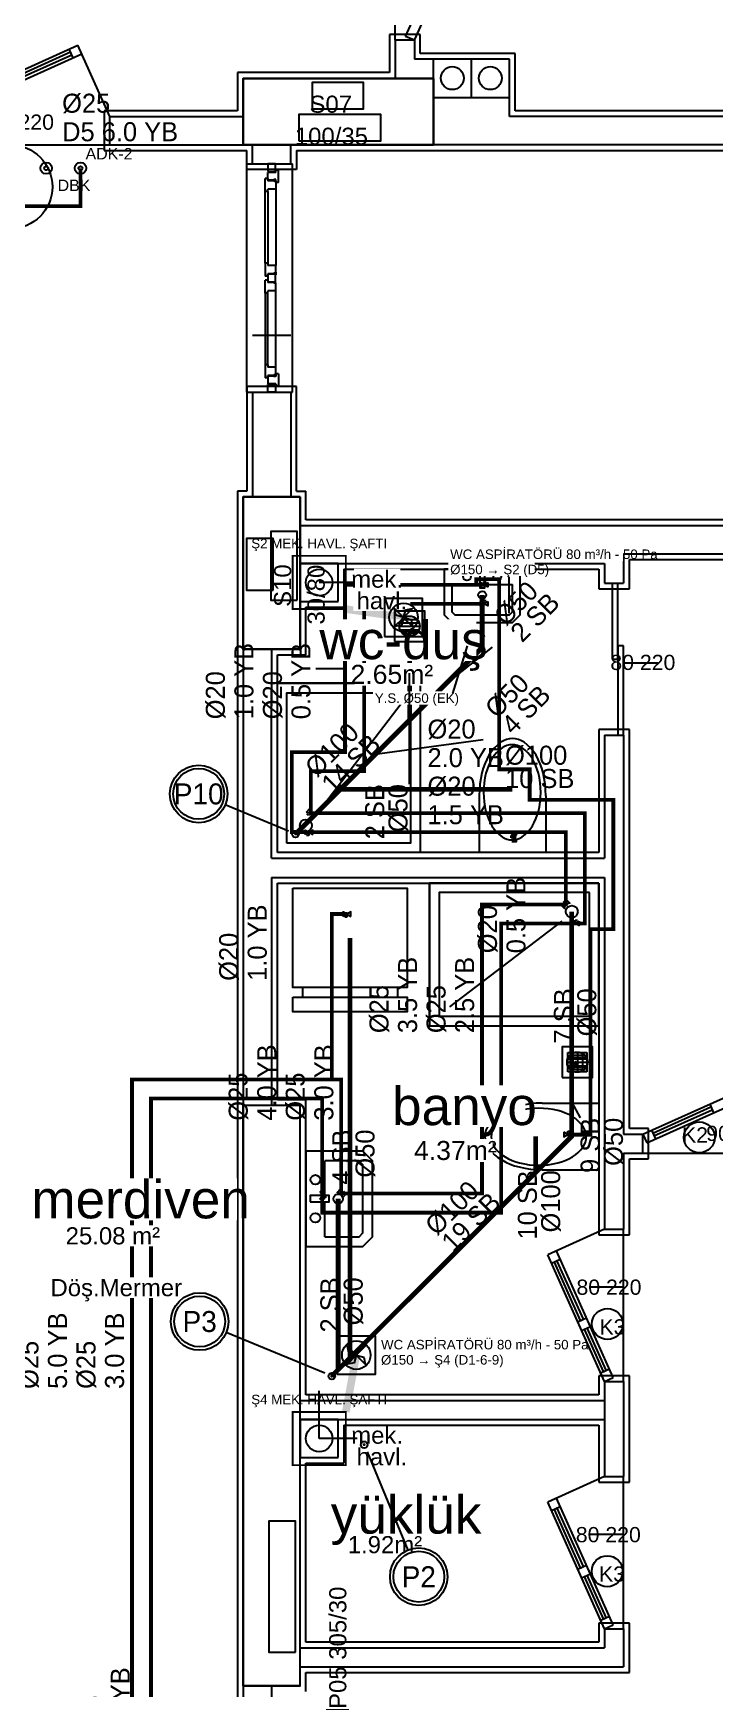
# Model space of a CAD drawing. Header units: centimetres. Extents: x -7420 to 31836, y -2 to 2802.
# Drawn here: x 11220 to 11578, y 1133 to 2003 of the extents above; entities that cross this region are included whole.
import ezdxf
from ezdxf.enums import TextEntityAlignment as Align

# ---------------------------------------------------------------- set-up
doc = ezdxf.new("R2010")
doc.units = ezdxf.units.CM
doc.linetypes.add('BASMA HATTI', pattern=[31, 25, -6])
doc.linetypes.add('PISSU HATTI', pattern=[26, 20, -6])
for name, color, linetype in [('ROTAS-CIHAZ', 135, 'CONTINUOUS'), ('ROTAS-HAVALANDIRMA', 30, 'CONTINUOUS'), ('ROTAS-HAVALANDIRMA-YAZI', 30, 'CONTINUOUS'), ('ROTAS-MIMARI', 8, 'CONTINUOUS'), ('ROTAS-MIMARI-KOLON', 8, 'CONTINUOUS'), ('ROTAS-MIMARI-YAZI', 8, 'CONTINUOUS'), ('ROTAS-PISSU-BORU-TAVANDAN', 6, 'PISSU HATTI'), ('ROTAS-PISSU-KOLONNO', 211, 'CONTINUOUS'), ('ROTAS-SEMBOL-KILAVUZ', 8, 'Continuous'), ('ROTAS-SICAKSU-BORU', 1, 'BASMA HATTI'), ('ROTAS-SOGUKSU-BORU', 5, 'CONTINUOUS'), ('ROTAS-TEFRIS', 15, 'CONTINUOUS'), ('ROTAS-TEMIZSU-CAP', 101, 'CONTINUOUS')]:
    doc.layers.add(name, color=color, linetype=linetype)
doc.styles.add('ROTAS', font='arial.ttf')

# ---------------------------------------------------------------- blocks, each defined once
blk = doc.blocks.new('ROTAS-PIS-SU-CAP-SB')
for tag, p in [('PSCP_001', (0.833, 1.29)), ('PS_001', (0.833, 0.066))]:
    blk.add_attdef(tag, p, '', height=1)
blk = doc.blocks.new('ROTAS-YER-SUZGECI-PLAN')
for p, q in [((-6.7, 0), (6.7, 0)), ((-6.3, 2.3), (6.3, 2.3)), ((-4.9, 4.5), (4.9, 4.5)), ((-6.3, -2.3), (6.3, -2.3)), ((-4.9, -4.5), (4.9, -4.5))]:
    blk.add_line(p, q)
blk.add_lwpolyline([(-10, -10), (10, -10), (10, 10), (-10, 10)], close=True)
blk.add_circle((0, 0), 6.67)
blk = doc.blocks.new('ROTAS-PIS-SU-KOLON')
h = blk.add_hatch(color=256)
h.dxf.hatch_style = 1
h.paths.add_polyline_path([(1.5, 0), (1.5, 0.4), (1.3, 0.8), (1.1, 1.1), (0.8, 1.3), (0.4, 1.5), (0, 1.5), (-0.4, 1.5), (-0.8, 1.3), (-1.1, 1.1), (-1.3, 0.8), (-1.5, 0.4), (-1.5, 0), (-1.5, -0.4), (-1.3, -0.8), (-1.1, -1.1), (-0.8, -1.3), (-0.4, -1.5), (0, -1.5), (0.4, -1.5), (0.8, -1.3), (1.1, -1.1), (1.3, -0.8), (1.5, -0.4)])
blk.add_circle((0, 0), 3.5)
blk = doc.blocks.new('ROTAS-TEMIZ-SU-CAP-MB')
for tag, p in [('SOCP_001', (0.833, 4.917)), ('SO_001', (0.833, 3.417)), ('SCCP_001', (0.833, 1.917)), ('SC_001', (0.833, 0.417))]:
    blk.add_attdef(tag, p, '', height=1)
blk = doc.blocks.new('ROTAS-KURESEL-VANA')
for p, q in [((0, 3.1), (0, 8)), ((0, 8), (5.4, 8))]:
    blk.add_line(p, q)
for points in [[(-9, 5.8), (-9, -5), (0, 0.4)], [(9, 5.8), (9, -5), (0, 0.4)]]:
    blk.add_lwpolyline(points, close=True)
blk.add_circle((0, 0.4), 2.71)
blk.add_attdef('CAP', text='', height=10).set_placement((-1.1, 0), align=Align.CENTER)
blk = doc.blocks.new('ROTAS-ASPIRATOR')
blk.add_lwpolyline([(-10, -10), (10, -10), (10, 10), (-10, 10)], close=True)
for points in [[(0, 0), (-4, 1.17), (-4.71, 4.71), (0, 0)], [(0, 0), (-1.17, -4), (-4.71, -4.71), (0, 0)], [(0, 0), (1.17, 4), (4.71, 4.71), (0, 0)], [(0, 0), (4, -1.17), (4.71, -4.71), (0, 0)]]:
    blk.add_lwpolyline(points)
blk.add_circle((0, 0), 7.5)
blk = doc.blocks.new('ROTAS-KOLON-NO-PIS-SU')
for radius in [27.5, 24.3]:
    blk.add_circle((0, 0), radius)
blk.add_attdef('K', text='', height=20).set_placement((0, 0), align=Align.MIDDLE_CENTER)

msp = doc.modelspace()

# ---------------------------------------------------------------- linework, layer by layer
at = {"layer": 'ROTAS-HAVALANDIRMA', "const_width": 1}
for points in [[(11384.41, 1700.24), (11384.41, 1728.24), (11356.41, 1728.24), (11356.41, 1700.24), (11384.41, 1700.24)], [(11384.41, 1250.24), (11384.41, 1278.24), (11356.41, 1278.24), (11356.41, 1250.24), (11384.41, 1250.24)]]:
    msp.add_lwpolyline(points, close=True, dxfattribs=at)
at = {"layer": 'ROTAS-HAVALANDIRMA', "const_width": 4}
for points in [[(11384.41, 1700.24), (11414.76, 1695.86)], [(11384.41, 1278.24), (11389.91, 1308.1)]]:
    msp.add_lwpolyline(points, dxfattribs=at)
at = {"layer": 'ROTAS-MIMARI'}
for p, q in [((11410.41, 1999.24), (11410.41, 2089.24)), ((11415.85, 2001.29), (11449.5, 2076.17)), ((11420.41, 1999.24), (11454.06, 2074.12)), ((11423.41, 2002.24), (11407.41, 2002.24)), ((11407.41, 2002.24), (11407.41, 1982.24)), ((11423.41, 1992.24), (11423.41, 2002.24)), ((11160.41, 1959.24), (11243.61, 1996.62)), ((11241.1, 1990.01), (11239.05, 1994.57)), ((11260.41, 1959.24), (11243.61, 1996.62)), ((11410.41, 1999.24), (11410.41, 1979.24)), ((11420.41, 1999.24), (11410.41, 1999.24)), ((11420.41, 1999.24), (11415.85, 2001.29)), ((11420.41, 1999.24), (11420.41, 1989.24)), ((11162.46, 1954.68), (11245.66, 1992.06)), ((11204.96, 1977.47), (11239.72, 1993.09)), ((11205.61, 1976.03), (11240.37, 1991.65)), ((11470.41, 1989.24), (11420.41, 1989.24)), ((11473.41, 1992.24), (11423.41, 1992.24)), ((11430.41, 1979.24), (11430.41, 1989.24)), ((11450.41, 1969.24), (11450.41, 1989.24)), ((11470.41, 1959.24), (11470.41, 1989.24)), ((11470.41, 1969.24), (11470.41, 1989.24)), ((11470.41, 1969.24), (11470.41, 1989.24)), ((11473.41, 1962.24), (11473.41, 1992.24)), ((11407.41, 1982.24), (11327.41, 1982.24)), ((11327.41, 1982.24), (11327.41, 1962.24)), ((11430.41, 1969.24), (11470.41, 1969.24)), ((11327.41, 1962.24), (11257.41, 1962.24)), ((11257.41, 1962.24), (11257.41, 1941.24)), ((11260.41, 1959.24), (11330.41, 1959.24)), ((11260.41, 1944.24), (11260.41, 1959.24)), ((11760.41, 1959.24), (11470.41, 1959.24)), ((11757.41, 1962.24), (11473.41, 1962.24)), ((11160.41, 1944.24), (11260.41, 1944.24)), ((11257.41, 1941.24), (11332.41, 1941.24)), ((11260.41, 1944.24), (11330.41, 1944.24)), ((11332.41, 1931.24), (11332.41, 1941.24)), ((11335.41, 1934.24), (11335.41, 1944.24)), ((11355.41, 1934.24), (11355.41, 1944.24)), ((11358.41, 1941.24), (11430.41, 1941.24)), ((11358.41, 1941.24), (11358.41, 1931.24)), ((11760.41, 1944.24), (11430.41, 1944.24)), ((11430.41, 1941.24), (12013.41, 1941.24)), ((11332.41, 1814.24), (11332.41, 1934.24)), ((11332.41, 1934.24), (11335.41, 1934.24)), ((11335.41, 1934.24), (11355.41, 1934.24)), ((11347.41, 1934.24), (11343.41, 1934.24)), ((11343.41, 1934.24), (11343.41, 1930.24)), ((11347.41, 1930.24), (11347.41, 1934.24)), ((11350.41, 1934.24), (11356.41, 1934.24)), ((11356.41, 1814.24), (11356.41, 1934.24)), ((11358.41, 1931.24), (11332.41, 1931.24)), ((11342.01, 1919.82), (11342.01, 1926.62)), ((11343.41, 1926.62), (11342.01, 1926.62)), ((11343.41, 1930.24), (11347.41, 1930.24)), ((11347.61, 1929.72), (11343.41, 1929.72)), ((11343.41, 1925.72), (11343.41, 1929.72)), ((11343.41, 1926.62), (11343.41, 1925.42)), ((11346.61, 1925.72), (11343.41, 1925.72)), ((11346.61, 1925.42), (11343.41, 1925.42)), ((11347.61, 1926.02), (11346.61, 1926.02)), ((11346.61, 1925.72), (11346.61, 1926.02)), ((11346.61, 1925.12), (11346.61, 1925.42)), ((11347.11, 1925.12), (11346.61, 1925.12)), ((11347.61, 1925.42), (11347.11, 1925.42)), ((11347.11, 1925.12), (11347.11, 1925.42)), ((11347.61, 1929.72), (11347.61, 1930.92)), ((11349.01, 1930.92), (11347.61, 1930.92)), ((11347.61, 1924.52), (11347.61, 1926.02)), ((11347.61, 1925.42), (11347.61, 1921.02)), ((11349.01, 1924.52), (11347.61, 1924.52)), ((11349.01, 1924.52), (11349.01, 1930.92)), ((11343.41, 1919.82), (11342.01, 1919.82)), ((11342.01, 1882.14), (11342.01, 1919.82)), ((11343.41, 1919.82), (11343.41, 1921.02)), ((11347.61, 1921.02), (11343.41, 1921.02)), ((11343.41, 1919.82), (11343.41, 1882.14)), ((11347.61, 1921.02), (11347.61, 1880.94)), ((11343.41, 1882.14), (11342.01, 1882.14)), ((11342.01, 1882.14), (11342.01, 1875.34)), ((11343.41, 1882.14), (11343.41, 1880.94)), ((11347.61, 1880.94), (11343.41, 1880.94)), ((11347.61, 1876.54), (11347.61, 1880.94)), ((11343.41, 1875.34), (11342.01, 1875.34)), ((11342.01, 1866.34), (11342.01, 1873.14)), ((11343.41, 1873.14), (11342.01, 1873.14)), ((11343.41, 1875.34), (11343.41, 1876.54)), ((11346.61, 1876.54), (11343.41, 1876.54)), ((11346.61, 1876.24), (11343.41, 1876.24)), ((11347.41, 1876.24), (11343.41, 1876.24)), ((11343.41, 1876.24), (11343.41, 1872.24)), ((11343.41, 1872.24), (11343.41, 1871.94)), ((11343.41, 1872.24), (11347.41, 1872.24)), ((11347.61, 1871.94), (11343.41, 1871.94)), ((11347.11, 1876.84), (11346.61, 1876.84)), ((11346.61, 1876.84), (11346.61, 1876.54)), ((11346.61, 1871.64), (11346.61, 1871.94)), ((11347.11, 1871.64), (11346.61, 1871.64)), ((11347.11, 1876.84), (11347.11, 1876.54)), ((11347.61, 1876.54), (11347.11, 1876.54)), ((11347.61, 1871.94), (11347.11, 1871.94)), ((11347.11, 1871.64), (11347.11, 1871.94)), ((11347.41, 1872.24), (11347.41, 1876.24)), ((11347.61, 1875.94), (11347.41, 1875.94)), ((11347.61, 1877.44), (11347.61, 1875.94)), ((11347.61, 1827.44), (11347.61, 1871.94)), ((11343.41, 1866.34), (11342.01, 1866.34)), ((11342.01, 1866.34), (11342.01, 1828.64)), ((11343.41, 1866.34), (11343.41, 1867.54)), ((11347.61, 1867.54), (11343.41, 1867.54)), ((11343.41, 1828.64), (11343.41, 1866.34)), ((11335.41, 1844.24), (11355.41, 1844.24)), ((11343.41, 1828.64), (11342.01, 1828.64)), ((11342.01, 1828.64), (11342.01, 1821.84)), ((11343.41, 1828.64), (11343.41, 1827.44)), ((11343.41, 1821.84), (11342.01, 1821.84)), ((11347.61, 1827.44), (11343.41, 1827.44)), ((11343.41, 1821.84), (11343.41, 1823.04)), ((11346.61, 1823.04), (11343.41, 1823.04)), ((11343.41, 1822.74), (11343.41, 1818.74)), ((11346.61, 1822.74), (11343.41, 1822.74)), ((11347.11, 1823.34), (11346.61, 1823.34)), ((11346.61, 1823.34), (11346.61, 1823.04)), ((11346.61, 1822.74), (11346.61, 1822.44)), ((11347.61, 1822.44), (11346.61, 1822.44)), ((11347.11, 1823.34), (11347.11, 1823.04)), ((11347.61, 1823.04), (11347.11, 1823.04)), ((11347.61, 1823.04), (11347.61, 1827.44)), ((11349.01, 1823.94), (11347.61, 1823.94)), ((11347.61, 1823.94), (11347.61, 1822.44)), ((11349.01, 1823.94), (11349.01, 1817.54)), ((11332.41, 1817.24), (11332.41, 1762.24)), ((11358.41, 1817.24), (11332.41, 1817.24)), ((11332.41, 1814.24), (11335.41, 1814.24)), ((11335.41, 1814.24), (11335.41, 1759.24)), ((11335.41, 1814.24), (11355.41, 1814.24)), ((11347.61, 1818.74), (11343.41, 1818.74)), ((11343.41, 1814.24), (11343.41, 1818.24)), ((11343.41, 1818.24), (11347.41, 1818.24)), ((11347.41, 1814.24), (11343.41, 1814.24)), ((11347.41, 1818.24), (11347.41, 1814.24)), ((11347.61, 1818.74), (11347.61, 1817.54)), ((11349.01, 1817.54), (11347.61, 1817.54)), ((11350.41, 1814.24), (11356.41, 1814.24)), ((11355.41, 1814.24), (11355.41, 1759.24)), ((11358.41, 1762.24), (11358.41, 1817.24)), ((11332.41, 1762.24), (11327.41, 1762.24)), ((11327.41, 1762.24), (11327.41, 1679.24)), ((11358.41, 1762.24), (11363.41, 1762.24)), ((11363.41, 1747.24), (11363.41, 1762.24)), ((11360.41, 1744.24), (11650.41, 1744.24)), ((11650.41, 1747.24), (11363.41, 1747.24)), ((11360.41, 1724.24), (11520.41, 1724.24)), ((11380.41, 1724.24), (11360.41, 1724.24)), ((11360.41, 1724.24), (11360.41, 1704.24)), ((11380.41, 1704.24), (11380.41, 1724.24)), ((11520.41, 1724.24), (11520.41, 1713.95)), ((11530.41, 1729.24), (11650.41, 1729.24)), ((11530.41, 1729.24), (11530.41, 1713.95)), ((11533.41, 1710.95), (11533.41, 1726.24)), ((11533.41, 1726.24), (11647.41, 1726.24)), ((11383.41, 1721.24), (11517.41, 1721.24)), ((11383.41, 1721.24), (11383.41, 1701.24)), ((11517.41, 1721.24), (11517.41, 1710.95)), ((11390.41, 1714.24), (11370.41, 1714.24)), ((11517.41, 1710.95), (11533.41, 1710.95)), ((11520.41, 1713.95), (11530.41, 1713.95)), ((11524.41, 1713.95), (11524.41, 1673.95)), ((11527.41, 1673.95), (11527.41, 1713.95)), ((11360.41, 1704.24), (11380.41, 1704.24)), ((11363.41, 1676.24), (11363.41, 1701.24)), ((11363.41, 1701.24), (11383.41, 1701.24)), ((11527.41, 1680.92), (11527.41, 1633.95)), ((11530.41, 1680.92), (11527.41, 1680.92)), ((11530.41, 1633.95), (11530.41, 1680.92)), ((11327.41, 1679.24), (11327.41, 1439.24)), ((11330.41, 1679.24), (11330.41, 1439.24)), ((11345.41, 1679.24), (11345.41, 1649.24)), ((11348.41, 1572.24), (11348.41, 1676.24)), ((11348.41, 1676.24), (11363.41, 1676.24)), ((11524.41, 1673.95), (11527.41, 1673.95)), ((11530.41, 1671.94), (11548.52, 1671.94)), ((11345.41, 1569.24), (11345.41, 1658.24)), ((11418.41, 1661.24), (11348.41, 1661.24)), ((11533.41, 1636.95), (11517.41, 1636.95)), ((11517.41, 1636.95), (11517.41, 1572.24)), ((11533.41, 1427.24), (11533.41, 1636.95)), ((11520.41, 1633.95), (11520.41, 1569.24)), ((11520.41, 1633.95), (11530.41, 1633.95)), ((11527.41, 1633.95), (11530.41, 1633.95)), ((11530.41, 1633.95), (11530.41, 1424.24)), ((11454.49, 1602.16), (11454.49, 1572.28)), ((11489.49, 1602.16), (11489.49, 1572.24)), ((11345.41, 1569.24), (11520.41, 1569.24)), ((11517.41, 1572.24), (11348.41, 1572.24)), ((11489.49, 1572.24), (11454.45, 1572.24)), ((11345.41, 1559.24), (11520.41, 1559.24)), ((11345.41, 1559.24), (11345.41, 1439.24)), ((11520.41, 1559.24), (11520.41, 1374.24)), ((11348.41, 1442.24), (11348.41, 1556.24)), ((11348.41, 1556.24), (11517.41, 1556.24)), ((11428.41, 1486.24), (11428.41, 1556.24)), ((11517.41, 1556.24), (11517.41, 1371.24)), ((11501.02, 1457.08), (11501.02, 1467.08)), ((11501.02, 1467.08), (11511.02, 1467.08)), ((11501.02, 1464.61), (11511.02, 1464.61)), ((11503.48, 1467.08), (11503.48, 1457.08)), ((11506.1, 1467.08), (11506.1, 1457.08)), ((11508.72, 1467.08), (11508.72, 1457.08)), ((11511.02, 1467.08), (11511.02, 1457.08)), ((11501.02, 1462.08), (11511.02, 1462.08)), ((11501.02, 1459.55), (11511.02, 1459.55)), ((11511.02, 1457.08), (11501.02, 1457.08)), ((11540.49, 1424.24), (11615.37, 1457.88)), ((11542.53, 1419.68), (11617.42, 1453.32)), ((11327.41, 1439.24), (11327.41, 1414.24)), ((11363.41, 1442.24), (11348.41, 1442.24)), ((11363.41, 1287.24), (11363.41, 1442.24)), ((11487.54, 1440.54), (11517.46, 1440.54)), ((11517.46, 1440.54), (11517.46, 1405.5)), ((11545.71, 1424.8), (11576.31, 1438.55)), ((11546.36, 1423.36), (11576.96, 1437.11)), ((11575.65, 1440.03), (11577.69, 1435.47)), ((11530.41, 1424.24), (11540.49, 1424.24)), ((11543.49, 1427.24), (11533.41, 1427.24)), ((11540.49, 1414.24), (11540.49, 1424.24)), ((11540.49, 1424.24), (11542.53, 1419.68)), ((11543.49, 1411.24), (11543.49, 1427.24)), ((11545.05, 1426.29), (11547.1, 1421.72)), ((11327.41, 1414.24), (11327.41, 1209.24)), ((11530.41, 1414.24), (11530.41, 1374.24)), ((11530.41, 1414.24), (11540.49, 1414.24)), ((11533.41, 1371.24), (11533.41, 1411.24)), ((11533.41, 1411.24), (11543.49, 1411.24)), ((11540.49, 1414.24), (11630.49, 1414.24)), ((11487.54, 1405.54), (11517.42, 1405.54)), ((11520.41, 1374.24), (11490.5, 1360.8)), ((11517.41, 1371.24), (11533.41, 1371.24)), ((11520.41, 1374.24), (11530.41, 1374.24)), ((11530.41, 1294.24), (11530.41, 1374.24)), ((11520.41, 1294.24), (11490.5, 1360.8)), ((11497.11, 1358.29), (11492.55, 1356.24)), ((11524.97, 1296.29), (11495.06, 1362.85)), ((11507.79, 1326.3), (11494.04, 1356.9)), ((11509.23, 1326.95), (11495.48, 1357.55)), ((11512.3, 1343.96), (11530.41, 1343.96)), ((11506.3, 1325.64), (11510.86, 1327.69)), ((11508.35, 1321.08), (11512.91, 1323.13)), ((11519.85, 1299.46), (11509.84, 1321.74)), ((11521.29, 1300.11), (11511.28, 1322.39)), ((11533.41, 1297.24), (11517.41, 1297.24)), ((11517.41, 1297.24), (11517.41, 1287.24)), ((11518.36, 1298.8), (11522.92, 1300.85)), ((11533.41, 1241.24), (11533.41, 1297.24)), ((11370.41, 1264.24), (11370.41, 1289.24)), ((11520.41, 1294.24), (11524.97, 1296.29)), ((11520.41, 1294.24), (11520.41, 1244.24)), ((11520.41, 1294.24), (11530.41, 1294.24)), ((11530.41, 1294.24), (11530.41, 1244.24)), ((11360.41, 1284.24), (11520.41, 1284.24)), ((11517.41, 1287.24), (11363.41, 1287.24)), ((11360.41, 1274.24), (11520.41, 1274.24)), ((11380.41, 1274.24), (11360.41, 1274.24)), ((11360.41, 1274.24), (11360.41, 1254.24)), ((11380.41, 1254.24), (11380.41, 1274.24)), ((11383.41, 1271.24), (11517.41, 1271.24)), ((11383.41, 1271.24), (11383.41, 1251.24)), ((11517.41, 1271.24), (11517.41, 1241.24)), ((11390.41, 1264.24), (11370.41, 1264.24)), ((11360.41, 1254.24), (11380.41, 1254.24)), ((11363.41, 1212.24), (11363.41, 1251.24)), ((11363.41, 1251.24), (11383.41, 1251.24)), ((11520.41, 1244.24), (11490.5, 1230.8)), ((11517.41, 1241.24), (11533.41, 1241.24)), ((11520.41, 1244.24), (11530.41, 1244.24)), ((11530.41, 1164.24), (11530.41, 1244.24)), ((11520.41, 1164.24), (11490.5, 1230.8)), ((11497.11, 1228.29), (11492.55, 1226.24)), ((11524.97, 1166.29), (11495.06, 1232.85)), ((11509.23, 1196.95), (11495.48, 1227.55)), ((11507.79, 1196.3), (11494.04, 1226.9)), ((11363.41, 1157.26), (11363.41, 1212.24)), ((11511.91, 1214.02), (11530.03, 1214.02)), ((11327.41, 1209.24), (11327.41, 1134.24)), ((11506.3, 1195.64), (11510.86, 1197.69)), ((11508.35, 1191.08), (11512.91, 1193.13)), ((11519.85, 1169.46), (11509.84, 1191.74)), ((11521.29, 1170.11), (11511.28, 1192.39)), ((11533.41, 1167.24), (11517.41, 1167.24)), ((11517.41, 1167.24), (11517.41, 1157.24)), ((11518.36, 1168.8), (11522.92, 1170.85)), ((11533.41, 1141.24), (11533.41, 1167.24)), ((11520.41, 1164.24), (11524.97, 1166.29)), ((11520.41, 1164.24), (11520.41, 1154.24)), ((11520.41, 1164.24), (11530.41, 1164.24)), ((11530.41, 1164.24), (11530.41, 1144.24)), ((11360.41, 1154.26), (11520.41, 1154.26)), ((11517.41, 1157.26), (11363.41, 1157.26)), ((11360.41, 1144.26), (11530.41, 1144.26)), ((11363.41, 1141.26), (11533.41, 1141.26)), ((11363.41, 1131.24), (11363.41, 1141.26)), ((11327.41, 1134.24), (11327.41, 1101.24)), ((11330.41, 1134.24), (11330.41, 1104.24)), ((11345.41, 1134.24), (11345.41, 1104.24))]:
    msp.add_line(p, q, dxfattribs=at)
for points in [[(11330.41, 1979.24), (11430.41, 1979.24)], [(11330.41, 1944.24), (11330.41, 1979.24)], [(11430.41, 1979.24), (11430.41, 1944.24)], [(11430.41, 1944.24), (11330.41, 1944.24)], [(11330.41, 1679.24), (11330.41, 1759.24)], [(11330.41, 1759.24), (11360.41, 1759.24)], [(11360.41, 1759.24), (11360.41, 1679.24)], [(11476.06, 1721.24), (11436.06, 1721.24), (11436.06, 1697.24), (11440.06, 1693.24), (11472.06, 1693.24), (11476.06, 1697.24), (11476.06, 1721.24)], [(11454.82, 1719.41), (11454.82, 1711.41), (11457.5, 1711.41), (11457.5, 1719.41), (11454.82, 1719.41)], [(11440.06, 1713.24), (11440.06, 1698.89), (11441.72, 1697.24), (11470.4, 1697.24), (11472.06, 1698.89), (11472.06, 1713.24)], [(11440.06, 1713.24), (11454.82, 1713.24)], [(11457.5, 1713.24), (11472.06, 1713.24)], [(11360.41, 1679.24), (11330.41, 1679.24)], [(11348.41, 1572.24), (11348.41, 1661.24), (11423.41, 1661.24), (11423.41, 1572.24), (11348.41, 1572.24)], [(11353.41, 1577.24), (11353.41, 1656.24), (11418.41, 1656.24), (11418.41, 1577.24), (11353.41, 1577.24)], [(11413.41, 1650.5), (11368.41, 1591.5)], [(11465.86, 1630.21), (11464.03, 1628.76), (11462.37, 1627.13), (11460.9, 1625.33), (11459.61, 1623.38)], [(11471.99, 1632.16), (11470.36, 1632.04), (11468.77, 1631.66), (11467.27, 1631.05), (11465.86, 1630.21)], [(11471.82, 1628.92), (11470.42, 1628.82), (11469.06, 1628.5), (11467.76, 1627.99), (11466.54, 1627.28)], [(11477.1, 1627.28), (11475.89, 1627.99), (11474.59, 1628.5), (11473.23, 1628.82), (11471.82, 1628.92)], [(11478.11, 1630.21), (11476.71, 1631.05), (11475.2, 1631.66), (11473.62, 1632.04), (11471.99, 1632.16)], [(11484.36, 1623.38), (11483.08, 1625.33), (11481.6, 1627.13), (11479.94, 1628.76), (11478.11, 1630.21)], [(11459.61, 1623.38), (11458.44, 1621.19), (11457.43, 1618.92), (11456.59, 1616.59), (11455.92, 1614.2)], [(11461.22, 1621.6), (11460.21, 1619.78), (11459.35, 1617.89), (11458.63, 1615.94), (11458.05, 1613.94)], [(11466.54, 1627.28), (11464.99, 1626.08), (11463.58, 1624.72), (11462.31, 1623.23), (11461.22, 1621.6)], [(11482.43, 1621.6), (11481.33, 1623.23), (11480.07, 1624.72), (11478.66, 1626.08), (11477.1, 1627.28)], [(11485.6, 1613.94), (11485.02, 1615.94), (11484.3, 1617.89), (11483.43, 1619.78), (11482.43, 1621.6)], [(11488.05, 1614.2), (11487.38, 1616.59), (11486.54, 1618.92), (11485.53, 1621.19), (11484.36, 1623.38)], [(11455.92, 1614.2), (11455.3, 1611.23), (11454.85, 1608.23), (11454.58, 1605.2), (11454.49, 1602.16)], [(11458.05, 1613.94), (11457.51, 1611.47), (11457.13, 1608.97), (11456.9, 1606.45), (11456.82, 1603.92)], [(11486.82, 1603.92), (11486.75, 1606.45), (11486.52, 1608.97), (11486.13, 1611.47), (11485.6, 1613.94)], [(11489.49, 1602.16), (11489.4, 1605.2), (11489.13, 1608.23), (11488.68, 1611.23), (11488.05, 1614.2)], [(11456.82, 1603.92), (11456.9, 1601.39), (11457.13, 1598.88), (11457.51, 1596.38), (11458.05, 1593.91)], [(11485.6, 1593.91), (11486.13, 1596.38), (11486.52, 1598.88), (11486.75, 1601.39), (11486.82, 1603.92)], [(11458.05, 1593.91), (11458.63, 1591.91), (11459.35, 1589.96), (11460.21, 1588.07), (11461.22, 1586.24)], [(11482.43, 1586.24), (11483.43, 1588.07), (11484.3, 1589.96), (11485.02, 1591.91), (11485.6, 1593.91)], [(11461.22, 1586.24), (11462.31, 1584.62), (11463.58, 1583.12), (11464.99, 1581.77), (11466.54, 1580.57)], [(11477.1, 1580.57), (11478.66, 1581.77), (11480.07, 1583.12), (11481.33, 1584.62), (11482.43, 1586.24)], [(11466.54, 1580.57), (11467.76, 1579.86), (11469.06, 1579.34), (11470.42, 1579.03), (11471.82, 1578.92)], [(11471.82, 1578.92), (11473.23, 1579.03), (11474.59, 1579.34), (11475.89, 1579.86), (11477.1, 1580.57)], [(11356.57, 1553.61), (11416.57, 1553.61), (11416.57, 1501.26), (11356.57, 1501.26), (11356.57, 1553.61)], [(11517.41, 1556.24), (11428.41, 1556.24), (11428.41, 1481.24), (11517.41, 1481.24), (11517.41, 1556.24)], [(11512.41, 1551.24), (11433.41, 1551.24), (11433.41, 1486.24), (11512.41, 1486.24), (11512.41, 1551.24)], [(11439.15, 1491.24), (11498.15, 1536.24)], [(11361.57, 1501.26), (11361.57, 1496.26)], [(11411.57, 1501.26), (11411.57, 1496.26)], [(11356.57, 1496.26), (11416.57, 1496.26), (11416.57, 1488.61), (11356.57, 1488.61), (11356.57, 1496.26)], [(11360.41, 1439.24), (11330.41, 1439.24)], [(11330.41, 1134.24), (11330.41, 1439.24)], [(11360.41, 1134.24), (11360.41, 1439.24)], [(11475.5, 1439.11), (11473.11, 1438.44), (11470.78, 1437.6), (11468.51, 1436.59), (11466.32, 1435.42)], [(11475.76, 1436.65), (11473.76, 1436.08), (11471.81, 1435.35), (11469.92, 1434.49), (11468.1, 1433.48)], [(11487.54, 1440.54), (11484.5, 1440.45), (11481.47, 1440.18), (11478.47, 1439.74), (11475.5, 1439.11)], [(11485.78, 1437.88), (11483.25, 1437.8), (11480.73, 1437.57), (11478.23, 1437.19), (11475.76, 1436.65)], [(11495.79, 1436.65), (11493.32, 1437.19), (11490.82, 1437.57), (11488.31, 1437.8), (11485.78, 1437.88)], [(11503.46, 1433.48), (11501.63, 1434.49), (11499.74, 1435.35), (11497.79, 1436.08), (11495.79, 1436.65)], [(11459.49, 1429.17), (11458.65, 1427.77), (11458.04, 1426.26), (11457.66, 1424.68), (11457.54, 1423.04)], [(11466.32, 1435.42), (11464.37, 1434.14), (11462.57, 1432.66), (11460.94, 1431), (11459.49, 1429.17)], [(11462.42, 1428.16), (11461.71, 1426.94), (11461.2, 1425.64), (11460.88, 1424.28), (11460.78, 1422.88)], [(11468.1, 1433.48), (11466.47, 1432.39), (11464.98, 1431.13), (11463.62, 1429.71), (11462.42, 1428.16)], [(11509.13, 1428.16), (11507.93, 1429.71), (11506.58, 1431.13), (11505.08, 1432.39), (11503.46, 1433.48)], [(11510.78, 1422.88), (11510.67, 1424.28), (11510.36, 1425.64), (11509.84, 1426.94), (11509.13, 1428.16)], [(11457.54, 1423.04), (11457.66, 1421.41), (11458.04, 1419.83), (11458.65, 1418.32), (11459.49, 1416.92)], [(11460.78, 1422.88), (11460.88, 1421.48), (11461.2, 1420.11), (11461.71, 1418.81), (11462.42, 1417.6)], [(11509.13, 1417.6), (11509.84, 1418.81), (11510.36, 1420.11), (11510.67, 1421.48), (11510.78, 1422.88)], [(11363.41, 1415.25), (11363.41, 1365.25), (11393.41, 1365.25), (11398.41, 1370.25), (11398.41, 1410.25), (11393.41, 1415.25), (11363.41, 1415.25)], [(11373.41, 1370.25), (11391.34, 1370.25), (11393.41, 1372.32), (11393.41, 1408.18), (11391.34, 1410.25), (11373.41, 1410.25)], [(11373.41, 1392.05), (11373.41, 1410.25)], [(11459.49, 1416.92), (11460.94, 1415.09), (11462.57, 1413.43), (11464.37, 1411.95), (11466.32, 1410.67)], [(11462.42, 1417.6), (11463.62, 1416.04), (11464.98, 1414.63), (11466.47, 1413.37), (11468.1, 1412.27)], [(11466.32, 1410.67), (11468.51, 1409.5), (11470.78, 1408.49), (11473.11, 1407.65), (11475.5, 1406.98)], [(11468.1, 1412.27), (11469.92, 1411.27), (11471.81, 1410.4), (11473.76, 1409.68), (11475.76, 1409.1)], [(11495.79, 1409.1), (11497.79, 1409.68), (11499.74, 1410.4), (11501.63, 1411.27), (11503.46, 1412.27)], [(11503.46, 1412.27), (11505.08, 1413.37), (11506.58, 1414.63), (11507.93, 1416.04), (11509.13, 1417.6)], [(11475.5, 1406.98), (11478.47, 1406.35), (11481.47, 1405.9), (11484.5, 1405.63), (11487.54, 1405.54)], [(11475.76, 1409.1), (11478.23, 1408.57), (11480.73, 1408.19), (11483.25, 1407.95), (11485.78, 1407.88)], [(11485.78, 1407.88), (11488.31, 1407.95), (11490.82, 1408.19), (11493.32, 1408.57), (11495.79, 1409.1)], [(11365.69, 1388.7), (11375.69, 1388.7), (11375.69, 1392.05), (11365.69, 1392.05), (11365.69, 1388.7)], [(11373.41, 1370.25), (11373.41, 1388.7)], [(11360.41, 1134.24), (11330.41, 1134.24)]]:
    msp.add_lwpolyline(points, dxfattribs=at)
for centre, radius in [((11440.35, 1979.35), 6.03), ((11460.35, 1979.35), 6.03), ((11208.15, 1922.24), 22), ((11370.41, 1714.24), 7), ((11448.06, 1717.24), 2.02), ((11464.06, 1717.24), 2.02), ((11456.06, 1707.67), 2.02), ((11363.41, 1586.5), 3.16), ((11503.15, 1541.24), 3.16), ((11570.18, 1422.56), 8.14), ((11368.41, 1400.25), 2.52), ((11380.37, 1390.25), 2.52), ((11368.41, 1380.25), 2.52), ((11521.91, 1324.47), 8.14), ((11370.41, 1264.24), 7), ((11521.8, 1194.48), 8.14)]:
    msp.add_circle(centre, radius, dxfattribs=at)
at = {"layer": 'ROTAS-MIMARI-KOLON'}
for points in [[(11430.41, 1979.24), (11330.41, 1979.24), (11330.41, 1944.24), (11430.41, 1944.24), (11430.41, 1979.24)], [(11366.74, 1963.17), (11393.76, 1963.17), (11393.76, 1977.13), (11366.74, 1977.13), (11366.74, 1963.17)], [(11359.64, 1946.32), (11402.76, 1946.32), (11402.76, 1960.29), (11359.64, 1960.29), (11359.64, 1946.32)], [(11360.41, 1759.24), (11330.41, 1759.24), (11330.41, 1679.24), (11360.41, 1679.24), (11360.41, 1759.24)], [(11358.89, 1704.86), (11358.89, 1740.98), (11344.92, 1740.98), (11344.92, 1704.86), (11358.89, 1704.86)], [(11346.23, 1710.27), (11346.23, 1737.3), (11332.27, 1737.3), (11332.27, 1710.27), (11346.23, 1710.27)], [(11360.41, 1439.24), (11330.41, 1439.24), (11330.41, 1134.24), (11360.41, 1134.24), (11360.41, 1439.24)], [(11357.9, 1151.91), (11357.9, 1220.88), (11343.93, 1220.88), (11343.93, 1151.91), (11357.9, 1151.91)]]:
    msp.add_lwpolyline(points, dxfattribs=at)
at = {"layer": 'ROTAS-PISSU-BORU-TAVANDAN', "const_width": 2.5}
for points in [[(11456.06, 1707.67), (11456.06, 1680.06), (11417.91, 1641.91)], [(11417.91, 1691.24), (11417.91, 1641.91)], [(11417.91, 1641.91), (11381.55, 1605.55)], [(11381.55, 1605.55), (11362.96, 1586.96)], [(11471.99, 1605.54), (11381.54, 1605.54)], [(11362.96, 1586.96), (11358, 1582)], [(11363.41, 1586.5), (11362.96, 1586.96)], [(11503.15, 1541.24), (11503.15, 1459.21)], [(11386.57, 1527.43), (11386.57, 1306.57)], [(11506.02, 1462.08), (11503.15, 1459.21)], [(11503.15, 1459.21), (11503.15, 1423.15), (11484.15, 1404.15)], [(11484.16, 1423.04), (11484.16, 1404.16)], [(11484.15, 1404.15), (11386.57, 1306.57)], [(11380.37, 1390.25), (11380.37, 1300.37)], [(11386.57, 1306.57), (11380.37, 1300.37)], [(11380.37, 1300.37), (11377, 1297)]]:
    msp.add_lwpolyline(points, dxfattribs=at)
at = {"layer": 'ROTAS-PISSU-KOLONNO'}
for p, q in [((11354.3, 1583.53), (11321.04, 1597.31)), ((11373.3, 1298.53), (11321.57, 1319.96)), ((11395.53, 1257.3), (11416.96, 1205.57))]:
    msp.add_line(p, q, dxfattribs=at)
at = {"layer": 'ROTAS-SEMBOL-KILAVUZ'}
for p, q in [((11456.61, 1631.6), (11399.73, 1623.73)), ((11507.8, 1432.84), (11503.15, 1441.18))]:
    msp.add_line(p, q, dxfattribs=at)
at = {"layer": 'ROTAS-SICAKSU-BORU', "const_width": 2}
msp.add_lwpolyline([(11225, 363), (11322, 363), (11322, 745), (11264, 745), (11264, 709), (11258, 709), (11258, 775), (11390, 775), (11390, 1121), (11282, 1121), (11282, 1443), (11372, 1443), (11372, 1383), (11466, 1383), (11466, 1535), (11510, 1535), (11510, 1593), (11366, 1593), (11366, 1615), (11394, 1615), (11394, 1703), (11457, 1703)], dxfattribs=at)
at = {"layer": 'ROTAS-SOGUKSU-BORU', "const_width": 2}
for points in [[(11244.93, 1932), (11244.93, 1912), (11209, 1912), (11205.36, 1911.95)], [(11501, 1424), (11513, 1424), (11513, 1532), (11525, 1532), (11525, 1600), (11481, 1600), (11481, 1616), (11465, 1616), (11465, 1716), (11453, 1716), (11453, 1713)], [(11225, 373), (11312, 373), (11312, 735), (11274, 735), (11274, 699), (11248, 699), (11248, 785), (11380, 785), (11380, 1111), (11272, 1111), (11272, 1453), (11382, 1453), (11382, 1393), (11456, 1393), (11456, 1545), (11500, 1545), (11500, 1583), (11356, 1583), (11356, 1625), (11384, 1625), (11384, 1713), (11457, 1713)], [(11473, 1580), (11473, 1583)], [(11385, 1540), (11377, 1540), (11377, 1453)]]:
    msp.add_lwpolyline(points, dxfattribs=at)
at = {"layer": 'ROTAS-SOGUKSU-BORU'}
for centre, radius in [((11226.93, 1932), 3), ((11226.93, 1932), 1.05), ((11244.93, 1932), 3), ((11244.93, 1932), 1.05)]:
    msp.add_circle(centre, radius, dxfattribs=at)

# ---------------------------------------------------------------- block references
at = {"layer": 'ROTAS-TEFRIS'}
ref = msp.add_blockref('ROTAS-TEMIZ-SU-CAP-MB', (11226.96, 1912), dxfattribs=dict(at, xscale=10, yscale=10))
ref.add_attrib('SO_001', 'D5 6.0 YB', (11235.3, 1946.17), dxfattribs={"height": 10})
ref.add_attrib('SOCP_001', 'Ø25', (11235.3, 1961.17), dxfattribs={"height": 10})
for name, p, xscale, yscale in [('ROTAS-KURESEL-VANA', (11457, 1703), 0.22, 0.22), ('ROTAS-PIS-SU-KOLON', (11358, 1582), 0.5, 0.5), ('ROTAS-KURESEL-VANA', (11505, 1535), 0.22, 0.22), ('ROTAS-YER-SUZGECI-PLAN', (11506.02, 1462.08), 0.8, 0.8), ('ROTAS-KURESEL-VANA', (11501, 1424), 0.22, 0.22), ('ROTAS-PIS-SU-KOLON', (11377, 1297), 0.5, 0.5), ('ROTAS-PIS-SU-KOLON', (11394, 1261), 0.5, 0.5)]:
    msp.add_blockref(name, p, dxfattribs=dict(at, xscale=xscale, yscale=yscale))
ref = msp.add_blockref('ROTAS-TEMIZ-SU-CAP-MB', (11370, 1634), dxfattribs=dict(at, xscale=10, yscale=10, rotation=90))
ref.add_attrib('SCCP_001', 'Ø20', (11350.83, 1642.33), dxfattribs={"height": 10, "rotation": 90})
ref.add_attrib('SC_001', '0.5 YB', (11365.83, 1642.33), dxfattribs={"height": 10, "rotation": 90})
ref.add_attrib('SO_001', '1.0 YB', (11335.83, 1642.33), dxfattribs={"height": 10, "rotation": 90})
ref.add_attrib('SOCP_001', 'Ø20', (11320.83, 1642.33), dxfattribs={"height": 10, "rotation": 90})
ref = msp.add_blockref('ROTAS-PIS-SU-CAP-SB', (11466.9, 1627.26), dxfattribs=dict(at, xscale=10.000000000000002, yscale=10.000000000000002, rotation=44.999999999977064))
ref.add_attrib('PSCP_001', 'Ø50', (11463.68, 1642.28), dxfattribs={"height": 10, "rotation": 45})
ref.add_attrib('PS_001', '4 SB', (11472.33, 1633.62), dxfattribs={"height": 10, "rotation": 45})
ref = msp.add_blockref('ROTAS-PIS-SU-CAP-SB', (11372.25, 1596.25), dxfattribs=dict(at, xscale=10, yscale=10, rotation=44.99999999995515))
ref.add_attrib('PSCP_001', 'Ø100', (11369.02, 1611.26), dxfattribs={"height": 10, "rotation": 45})
ref.add_attrib('PS_001', '14 SB', (11377.68, 1602.61), dxfattribs={"height": 10, "rotation": 45})
ref = msp.add_blockref('ROTAS-TEMIZ-SU-CAP-MB', (11419, 1583), dxfattribs=dict(at, xscale=10, yscale=10))
ref.add_attrib('SCCP_001', 'Ø20', (11427.33, 1602.17), dxfattribs={"height": 10})
ref.add_attrib('SC_001', '1.5 YB', (11427.33, 1587.17), dxfattribs={"height": 10})
ref.add_attrib('SO_001', '2.0 YB', (11427.33, 1617.17), dxfattribs={"height": 10})
ref.add_attrib('SOCP_001', 'Ø20', (11427.33, 1632.17), dxfattribs={"height": 10})
ref = msp.add_blockref('ROTAS-PIS-SU-CAP-SB', (11459.77, 1605.54), dxfattribs=dict(at, xscale=10, yscale=10))
ref.add_attrib('PSCP_001', 'Ø100', (11468.1, 1618.44), dxfattribs={"height": 10})
ref.add_attrib('PS_001', '10 SB', (11468.1, 1606.2), dxfattribs={"height": 10})
ref = msp.add_blockref('ROTAS-KOLON-NO-PIS-SU', (11307.07, 1603.1), dxfattribs=dict(at, xscale=0.55, yscale=0.55))
ref.add_attrib('K', 'P10', dxfattribs={"height": 11}).set_placement((11307.07, 1603.1), align=Align.MIDDLE_CENTER)
ref = msp.add_blockref('ROTAS-PIS-SU-CAP-SB', (11403.91, 1616.57), dxfattribs=dict(at, xscale=10, yscale=10, rotation=-90))
ref.add_attrib('PSCP_001', 'Ø50', dxfattribs={"height": 10, "rotation": 90}).set_placement((11416.81, 1608.24), align=Align.RIGHT)
ref.add_attrib('PS_001', '2 SB', dxfattribs={"height": 10, "rotation": 90}).set_placement((11404.57, 1608.24), align=Align.RIGHT)
for p, xscale, yscale, rotation in [((11366, 1593), 0.21999999999999997, 0.21999999999999997, 135), ((11365, 1583), 0.22, 0.22, 180), ((11473, 1580), 0.22, 0.22, 90), ((11385, 1540), 0.22, 0.22, 180), ((11500, 1545), 0.21999999999999997, 0.21999999999999997, 44.99999999999999), ((11372, 1392), 0.22, 0.22, -90), ((11382, 1393), 0.21999999999999997, 0.21999999999999997, -44.99999999999999)]:
    msp.add_blockref('ROTAS-KURESEL-VANA', p, dxfattribs=dict(at, xscale=xscale, yscale=yscale, rotation=rotation))
ref = msp.add_blockref('ROTAS-TEMIZ-SU-CAP-MB', (11513, 1511), dxfattribs=dict(at, xscale=10, yscale=10, rotation=90))
ref.add_attrib('SO_001', '0.5 YB', (11478.83, 1519.33), dxfattribs={"height": 10, "rotation": 90})
ref.add_attrib('SOCP_001', 'Ø20', (11463.83, 1519.33), dxfattribs={"height": 10, "rotation": 90})
ref = msp.add_blockref('ROTAS-TEMIZ-SU-CAP-MB', (11377, 1496.5), dxfattribs=dict(at, xscale=10, yscale=10, rotation=90))
ref.add_attrib('SO_001', '1.0 YB', (11342.83, 1504.83), dxfattribs={"height": 10, "rotation": 90})
ref.add_attrib('SOCP_001', 'Ø20', (11327.83, 1504.83), dxfattribs={"height": 10, "rotation": 90})
ref = msp.add_blockref('ROTAS-TEMIZ-SU-CAP-MB', (11456, 1469), dxfattribs=dict(at, xscale=10, yscale=10, rotation=90))
ref.add_attrib('SCCP_001', 'Ø25', (11436.83, 1477.33), dxfattribs={"height": 10, "rotation": 90})
ref.add_attrib('SC_001', '2.5 YB', (11451.83, 1477.33), dxfattribs={"height": 10, "rotation": 90})
ref.add_attrib('SO_001', '3.5 YB', (11421.83, 1477.33), dxfattribs={"height": 10, "rotation": 90})
ref.add_attrib('SOCP_001', 'Ø25', (11406.83, 1477.33), dxfattribs={"height": 10, "rotation": 90})
ref = msp.add_blockref('ROTAS-PIS-SU-CAP-SB', (11503.15, 1509.22), dxfattribs=dict(at, xscale=10, yscale=10, rotation=-90))
ref.add_attrib('PSCP_001', 'Ø50', dxfattribs={"height": 10, "rotation": 90}).set_placement((11516.04, 1500.89), align=Align.RIGHT)
ref.add_attrib('PS_001', '7 SB', dxfattribs={"height": 10, "rotation": 90}).set_placement((11503.8, 1500.89), align=Align.RIGHT)
ref = msp.add_blockref('ROTAS-TEMIZ-SU-CAP-MB', (11382, 1423), dxfattribs=dict(at, xscale=10, yscale=10, rotation=90))
ref.add_attrib('SCCP_001', 'Ø25', (11362.83, 1431.33), dxfattribs={"height": 10, "rotation": 90})
ref.add_attrib('SC_001', '3.0 YB', (11377.83, 1431.33), dxfattribs={"height": 10, "rotation": 90})
ref.add_attrib('SO_001', '4.0 YB', (11347.83, 1431.33), dxfattribs={"height": 10, "rotation": 90})
ref.add_attrib('SOCP_001', 'Ø25', (11332.83, 1431.33), dxfattribs={"height": 10, "rotation": 90})
ref = msp.add_blockref('ROTAS-PIS-SU-CAP-SB', (11517.15, 1441.18), dxfattribs=dict(at, xscale=10, yscale=10, rotation=-90))
ref.add_attrib('PSCP_001', 'Ø50', dxfattribs={"height": 10, "rotation": 90}).set_placement((11530.04, 1432.84), align=Align.RIGHT)
ref.add_attrib('PS_001', '9 SB', dxfattribs={"height": 10, "rotation": 90}).set_placement((11517.8, 1432.84), align=Align.RIGHT)
ref = msp.add_blockref('ROTAS-PIS-SU-CAP-SB', (11386.57, 1435), dxfattribs=dict(at, xscale=10, yscale=10, rotation=-90))
ref.add_attrib('PSCP_001', 'Ø50', dxfattribs={"height": 10, "rotation": 90}).set_placement((11399.47, 1426.67), align=Align.RIGHT)
ref.add_attrib('PS_001', '4 SB', dxfattribs={"height": 10, "rotation": 90}).set_placement((11387.23, 1426.67), align=Align.RIGHT)
ref = msp.add_blockref('ROTAS-PIS-SU-CAP-SB', (11484.16, 1413.6), dxfattribs=dict(at, xscale=10, yscale=10, rotation=-90))
ref.add_attrib('PSCP_001', 'Ø100', dxfattribs={"height": 10, "rotation": 90}).set_placement((11497.05, 1405.27), align=Align.RIGHT)
ref.add_attrib('PS_001', '10 SB', dxfattribs={"height": 10, "rotation": 90}).set_placement((11484.81, 1405.27), align=Align.RIGHT)
ref = msp.add_blockref('ROTAS-PIS-SU-CAP-SB', (11435.36, 1355.36), dxfattribs=dict(at, xscale=10, yscale=10, rotation=45.00000000000855))
ref.add_attrib('PSCP_001', 'Ø100', (11432.14, 1370.38), dxfattribs={"height": 10, "rotation": 45})
ref.add_attrib('PS_001', '19 SB', (11440.79, 1361.72), dxfattribs={"height": 10, "rotation": 45})
ref = msp.add_blockref('ROTAS-PIS-SU-CAP-SB', (11380.37, 1357.31), dxfattribs=dict(at, xscale=10, yscale=10, rotation=-90))
ref.add_attrib('PSCP_001', 'Ø50', dxfattribs={"height": 10, "rotation": 90}).set_placement((11393.27, 1348.98), align=Align.RIGHT)
ref.add_attrib('PS_001', '2 SB', dxfattribs={"height": 10, "rotation": 90}).set_placement((11381.02, 1348.98), align=Align.RIGHT)
ref = msp.add_blockref('ROTAS-TEMIZ-SU-CAP-MB', (11272, 1282), dxfattribs=dict(at, xscale=10, yscale=10, rotation=90))
ref.add_attrib('SCCP_001', 'Ø25', (11252.83, 1290.33), dxfattribs={"height": 10, "rotation": 90})
ref.add_attrib('SC_001', '3.0 YB', (11267.83, 1290.33), dxfattribs={"height": 10, "rotation": 90})
ref.add_attrib('SO_001', '5.0 YB', (11237.83, 1290.33), dxfattribs={"height": 10, "rotation": 90})
ref.add_attrib('SOCP_001', 'Ø25', (11222.83, 1290.33), dxfattribs={"height": 10, "rotation": 90})
msp.add_blockref('ROTAS-ASPIRATOR', (11389.91, 1308.1), dxfattribs=at)
ref = msp.add_blockref('ROTAS-KOLON-NO-PIS-SU', (11422.75, 1191.59), dxfattribs=dict(at, xscale=0.55, yscale=0.55))
ref.add_attrib('K', 'P2', dxfattribs={"height": 11}).set_placement((11422.75, 1191.59), align=Align.MIDDLE_CENTER)
ref = msp.add_blockref('ROTAS-TEMIZ-SU-CAP-MB', (11305, 1095.5), dxfattribs=dict(at, xscale=10, yscale=10, rotation=90))
ref.add_attrib('SO_001', '5.5 YB', (11270.83, 1103.83), dxfattribs={"height": 10, "rotation": 90})
ref.add_attrib('SOCP_001', 'Ø25', (11255.83, 1103.83), dxfattribs={"height": 10, "rotation": 90})

# ---------------------------------------------------------------- texts
at = {"layer": 'ROTAS-HAVALANDIRMA-YAZI', "style": 'ROTAS'}
for s, p in [('Ş2 MEK. HAVL. ŞAFTI', (11370.41, 1732.24)), ('Ş4 MEK. HAVL. ŞAFTI', (11370.41, 1282.24))]:
    msp.add_text(s, height=5, dxfattribs=at).set_placement(p, align=Align.CENTER)
for s, p in [('WC ASPİRATÖRÜ 80 m³/h - 50 Pa', (11402.91, 1311.1)), ('Ø150 → Ş4 (D1-6-9)', (11402.91, 1303.1))]:
    msp.add_text(s, height=5, dxfattribs=at).set_placement(p)
at = {"layer": 'ROTAS-MIMARI-YAZI', "style": 'ROTAS'}
for s, height, p in [('S07', 9, (11376.49, 1965.65)), ('100/35', 9, (11376.82, 1948.8)), ('80 220', 8, (11540.51, 1672.23)), ('K2', 8, (11567.91, 1423.83)), ('90 220', 8, (11590.9, 1424.66)), ('80 220', 8, (11522.7, 1343.8)), ('K3', 8, (11524.53, 1322.92)), ('mek.', 9, (11400.84, 1265.99)), ('havl.', 9, (11403.32, 1254.68)), ('yüklük', 20, (11416.06, 1224.28)), ('1.92m²', 9, (11404.96, 1208.46)), ('80 220', 8, (11522.36, 1213.72)), ('K3', 8, (11524.32, 1193.03))]:
    msp.add_text(s, height=height, dxfattribs=at).set_placement(p, align=Align.MIDDLE_CENTER)
for s, p in [('S10', (11351.17, 1712.6)), ('P05 305/30', (11380.16, 1154.24))]:
    msp.add_text(s, height=9, rotation=90, dxfattribs=at).set_placement(p, align=Align.MIDDLE_CENTER)
at = {"layer": 'ROTAS-TEMIZSU-CAP', "style": 'ROTAS'}
for s, p in [('ADK-2', (11247.6, 1936.62)), ('DBK', (11232.93, 1920))]:
    msp.add_text(s, height=6, dxfattribs=at).set_placement(p)

# ---------------------------------------------------------------- next in the draw order: wipeouts: each hides what was drawn before it
for points in [[(11229.17, 1951.23), (11192.45, 1951.23), (11192.45, 1961.23), (11229.17, 1961.23)], [(11530.14, 1725.58), (11438.24, 1725.58), (11438.24, 1732.58), (11530.14, 1732.58)], [(11413, 1710.49), (11388.68, 1710.49), (11388.68, 1721.49), (11413, 1721.49)], [(11452.94, 1672.92), (11376.54, 1672.92), (11376.54, 1694.92), (11452.94, 1694.92)], [(11478.75, 1427.99), (11414.75, 1427.99), (11414.75, 1449.99), (11478.75, 1449.99)], [(11461.56, 1409.67), (11422.36, 1409.67), (11422.36, 1421.67), (11461.56, 1421.67)], [(11327.14, 1378.98), (11225.94, 1378.98), (11225.94, 1400.98), (11327.14, 1400.98)], [(11292.65, 1338.06), (11234.85, 1338.06), (11234.85, 1349.06), (11292.65, 1349.06)]]:
    msp.add_wipeout(points)

# ---------------------------------------------------------------- next in the draw order: linework, layer by layer
at = {"layer": 'ROTAS-SEMBOL-KILAVUZ'}
msp.add_line((11368.69, 1669), (11384, 1669), dxfattribs=at)

# ---------------------------------------------------------------- next in the draw order: block references
at = {"layer": 'ROTAS-TEFRIS'}
ref = msp.add_blockref('ROTAS-KOLON-NO-PIS-SU', (11307.59, 1325.75), dxfattribs=dict(at, xscale=0.55, yscale=0.55))
ref.add_attrib('K', 'P3', dxfattribs={"height": 11}).set_placement((11307.59, 1325.75), align=Align.MIDDLE_CENTER)

# ---------------------------------------------------------------- next in the draw order: texts
at = {"layer": 'ROTAS-MIMARI-YAZI', "style": 'ROTAS'}
for s, height, p in [('100 220', 8, (11210.81, 1956.23)), ('banyo', 20, (11446.75, 1438.99)), ('4.37m²', 10, (11441.96, 1415.67)), ('Döş.Mermer', 9, (11263.75, 1343.56))]:
    msp.add_text(s, height=height, dxfattribs=at).set_placement(p, align=Align.MIDDLE_CENTER)
msp.add_text('30/80', height=9, rotation=90, dxfattribs=at).set_placement((11368.77, 1707.84), align=Align.MIDDLE_CENTER)

# ---------------------------------------------------------------- next in the draw order: wipeouts: each hides what was drawn before it
for points in [[(11483.64, 1717.58), (11438.24, 1717.58), (11438.24, 1724.58), (11483.64, 1724.58)], [(11418.27, 1699.18), (11388.37, 1699.18), (11388.37, 1710.18), (11418.27, 1710.18)], [(11428.2, 1659.95), (11389, 1659.95), (11389, 1671.95), (11428.2, 1671.95)], [(11285.27, 1365.3), (11238.63, 1365.3), (11238.63, 1376.3), (11285.27, 1376.3)]]:
    msp.add_wipeout(points)

# ---------------------------------------------------------------- next in the draw order: linework, layer by layer
at = {"layer": 'ROTAS-SEMBOL-KILAVUZ'}
msp.add_line((11470.03, 1717.15), (11470.03, 1698.04), dxfattribs=at)

# ---------------------------------------------------------------- next in the draw order: block references
at = {"layer": 'ROTAS-TEFRIS'}
for name, p, xscale, yscale in [('ROTAS-KURESEL-VANA', (11457, 1713), 0.22, 0.22), ('ROTAS-YER-SUZGECI-PLAN', (11417.91, 1691.24), 0.8, 0.8)]:
    msp.add_blockref(name, p, dxfattribs=dict(at, xscale=xscale, yscale=yscale))
ref = msp.add_blockref('ROTAS-PIS-SU-CAP-SB', (11471.63, 1675.83), dxfattribs=dict(at, xscale=10, yscale=10, rotation=45))
ref.add_attrib('PSCP_001', 'Ø50', (11468.41, 1690.85), dxfattribs={"height": 10, "rotation": 45})
ref.add_attrib('PS_001', '2 SB', (11477.06, 1682.19), dxfattribs={"height": 10, "rotation": 45})
msp.add_blockref('ROTAS-ASPIRATOR', (11414.76, 1695.86), dxfattribs=at)

# ---------------------------------------------------------------- next in the draw order: texts
at = {"layer": 'ROTAS-HAVALANDIRMA-YAZI', "style": 'ROTAS'}
for s, p in [('WC ASPİRATÖRÜ 80 m³/h - 50 Pa', (11439.24, 1726.58)), ('Ø150 → Ş2 (D5)', (11439.24, 1718.58))]:
    msp.add_text(s, height=5, dxfattribs=at).set_placement(p)
at = {"layer": 'ROTAS-MIMARI-YAZI', "style": 'ROTAS'}
for s, height, p in [('mek.', 9, (11400.84, 1715.99)), ('havl.', 9, (11403.32, 1704.68)), ('wc-duş', 20, (11414.74, 1683.92)), ('merdiven', 20, (11276.54, 1389.98)), ('25.08 m²', 9, (11261.95, 1370.8))]:
    msp.add_text(s, height=height, dxfattribs=at).set_placement(p, align=Align.MIDDLE_CENTER)

# ---------------------------------------------------------------- next in the draw order: wipeouts: each hides what was drawn before it
msp.add_wipeout([(11440.93, 1649.95), (11398.63, 1649.95), (11398.63, 1656.95), (11440.93, 1656.95)])

# ---------------------------------------------------------------- next in the draw order: linework, layer by layer
at = {"layer": 'ROTAS-SEMBOL-KILAVUZ'}
for p, q in [((11461.33, 1680.17), (11436.98, 1660.98)), ((11440.62, 1655.95), (11448.41, 1681.02)), ((11417.91, 1608.24), (11417.91, 1666.57))]:
    msp.add_line(p, q, dxfattribs=at)

# ---------------------------------------------------------------- next in the draw order: texts
at = {"layer": 'ROTAS-CIHAZ', "style": 'ROTAS'}
msp.add_text('Y.S. Ø50 (EK)', height=5, dxfattribs=at).set_placement((11399.63, 1650.95))
at = {"layer": 'ROTAS-MIMARI-YAZI', "style": 'ROTAS'}
msp.add_text('2.65m²', height=10, dxfattribs=at).set_placement((11408.6, 1665.95), align=Align.MIDDLE_CENTER)

doc.saveas('drawing.dxf')
